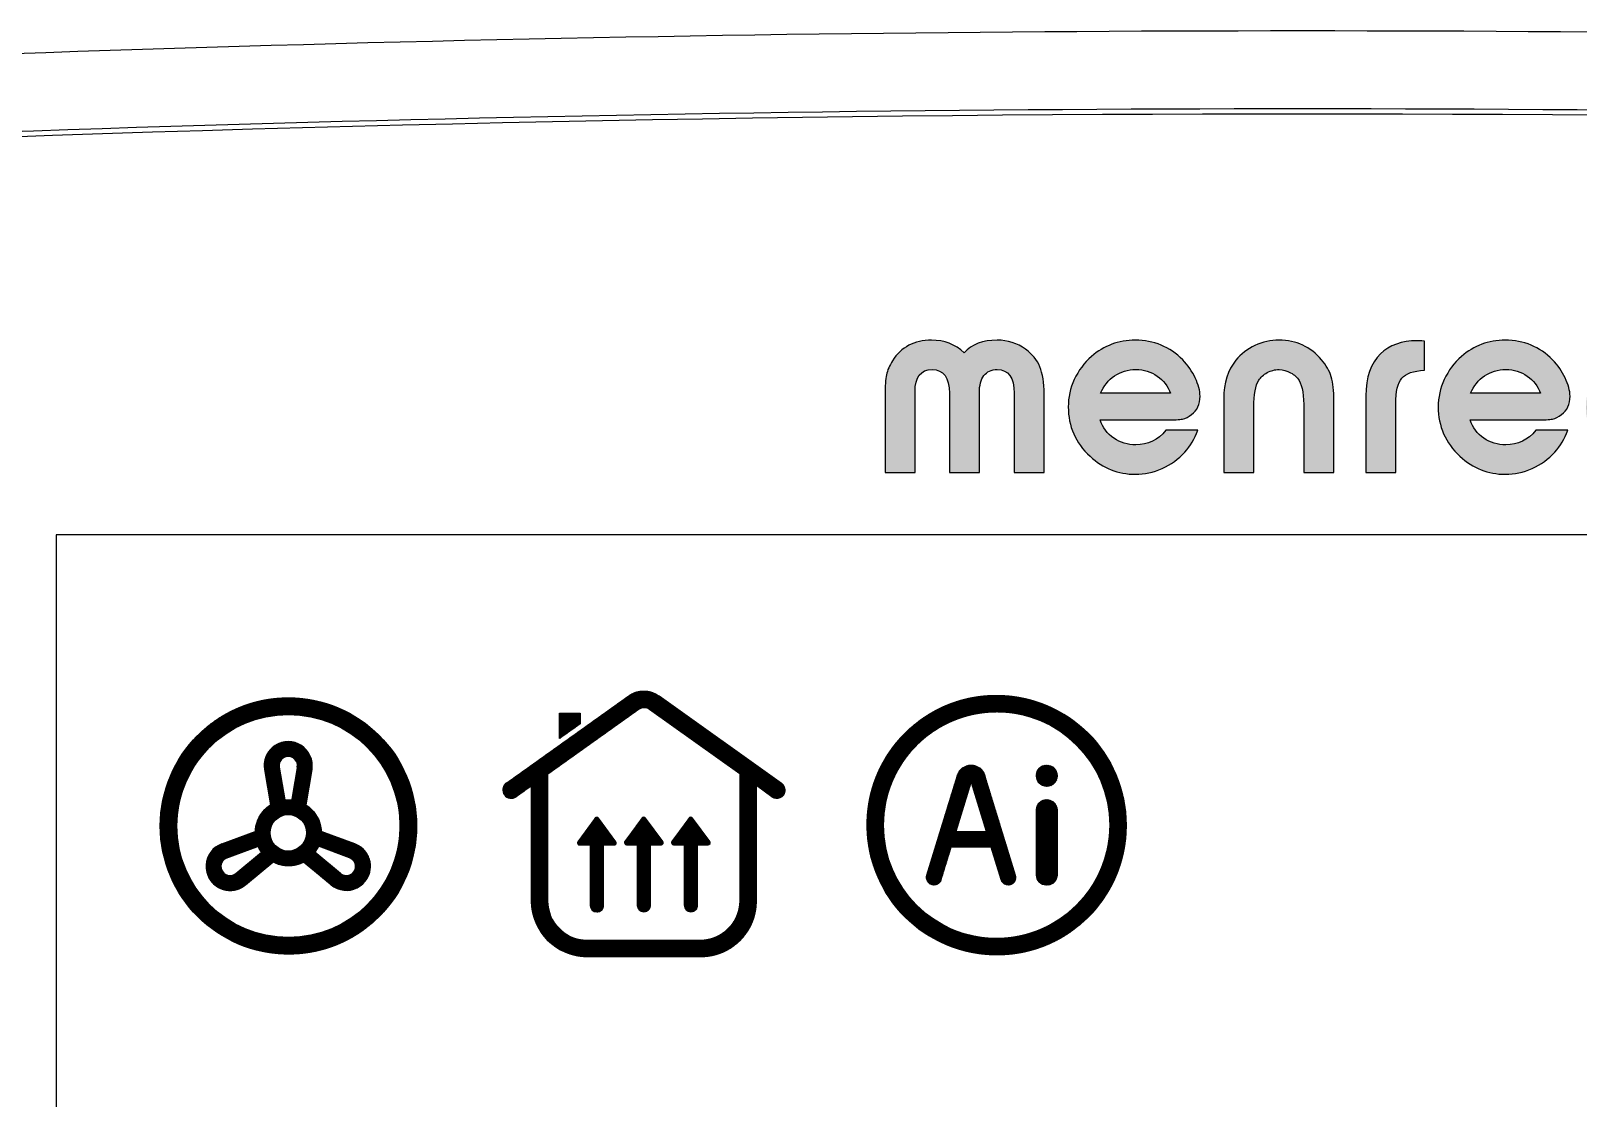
# Model space of a CAD drawing. Header units: millimetres. Extents: x 1826 to 2116, y 1670 to 1795.
# Drawn here: x 2048.24 to 2078.02, y 1768.03 to 1788.57 of the extents above; entities that cross this region are included whole.
import ezdxf

# ---------------------------------------------------------------- set-up
doc = ezdxf.new("R2010")
doc.units = ezdxf.units.MM
doc.layers.add('DWG', color=7, linetype='Continuous')
pattern_1 = [(45, (8510.7948757, 10170.9858381), (-0.00083968930266, 0.00083968930266), [])]

msp = doc.modelspace()

# ---------------------------------------------------------------- hatches: boundary and pattern name
h = msp.add_hatch(color=256)
edge = h.paths.add_edge_path()
edge.add_line((2065.258, 1780.069), (2065.258, 1781.622))
edge.add_spline(control_points=[(2065.258, 1781.622), (2065.258, 1781.907), (2065.367, 1782.051), (2065.586, 1782.051)], knot_values=[0, 0, 0, 0, 1, 1, 1, 1], degree=3, periodic=0)
edge.add_spline(control_points=[(2065.586, 1782.051), (2065.807, 1782.051), (2065.919, 1781.898), (2065.919, 1781.594)], knot_values=[0, 0, 0, 0, 1, 1, 1, 1], degree=3, periodic=0)
edge.add_line((2065.919, 1781.594), (2065.919, 1780.069))
edge.add_line((2065.919, 1780.069), (2066.497, 1780.069))
edge.add_line((2066.497, 1780.069), (2066.497, 1781.605))
edge.add_spline(control_points=[(2066.497, 1781.605), (2066.497, 1781.749), (2066.526, 1781.858), (2066.584, 1781.935)], knot_values=[0, 0, 0, 0, 1, 1, 1, 1], degree=3, periodic=0)
edge.add_spline(control_points=[(2066.584, 1781.935), (2066.641, 1782.01), (2066.728, 1782.051), (2066.84, 1782.051)], knot_values=[0, 0, 0, 0, 1, 1, 1, 1], degree=3, periodic=0)
edge.add_spline(control_points=[(2066.84, 1782.051), (2067.055, 1782.051), (2067.165, 1781.898), (2067.165, 1781.594)], knot_values=[0, 0, 0, 0, 1, 1, 1, 1], degree=3, periodic=0)
edge.add_line((2067.165, 1781.594), (2067.165, 1780.069))
edge.add_line((2067.165, 1780.069), (2067.743, 1780.069))
edge.add_line((2067.743, 1780.069), (2067.743, 1781.579))
edge.add_spline(control_points=[(2067.743, 1781.579), (2067.743, 1781.798), (2067.714, 1781.973), (2067.661, 1782.105)], knot_values=[0, 0, 0, 0, 1, 1, 1, 1], degree=3, periodic=0)
edge.add_spline(control_points=[(2067.661, 1782.105), (2067.607, 1782.238), (2067.515, 1782.35), (2067.388, 1782.441)], knot_values=[0, 0, 0, 0, 1, 1, 1, 1], degree=3, periodic=0)
edge.add_spline(control_points=[(2067.388, 1782.441), (2067.228, 1782.557), (2067.044, 1782.617), (2066.837, 1782.617)], knot_values=[0, 0, 0, 0, 1, 1, 1, 1], degree=3, periodic=0)
edge.add_spline(control_points=[(2066.837, 1782.617), (2066.564, 1782.617), (2066.354, 1782.537), (2066.204, 1782.376)], knot_values=[0, 0, 0, 0, 1, 1, 1, 1], degree=3, periodic=0)
edge.add_spline(control_points=[(2066.204, 1782.376), (2066.032, 1782.537), (2065.822, 1782.617), (2065.577, 1782.617)], knot_values=[0, 0, 0, 0, 1, 1, 1, 1], degree=3, periodic=0)
edge.add_spline(control_points=[(2065.577, 1782.617), (2065.241, 1782.617), (2064.991, 1782.485), (2064.824, 1782.22)], knot_values=[0, 0, 0, 0, 1, 1, 1, 1], degree=3, periodic=0)
edge.add_spline(control_points=[(2064.824, 1782.22), (2064.766, 1782.128), (2064.726, 1782.039), (2064.707, 1781.95)], knot_values=[0, 0, 0, 0, 1, 1, 1, 1], degree=3, periodic=0)
edge.add_spline(control_points=[(2064.707, 1781.95), (2064.689, 1781.861), (2064.68, 1781.732), (2064.68, 1781.562)], knot_values=[0, 0, 0, 0, 1, 1, 1, 1], degree=3, periodic=0)
edge.add_line((2064.68, 1781.562), (2064.68, 1780.069))
edge.add_line((2064.68, 1780.069), (2065.258, 1780.069))
edge = h.paths.add_edge_path()
edge.add_line((2071.78, 1780.069), (2071.78, 1781.326))
edge.add_spline(control_points=[(2071.78, 1781.326), (2071.78, 1781.571), (2071.812, 1781.743), (2071.875, 1781.844)], knot_values=[0, 0, 0, 0, 1, 1, 1, 1], degree=3, periodic=0)
edge.add_spline(control_points=[(2071.875, 1781.844), (2071.912, 1781.904), (2071.967, 1781.953), (2072.039, 1781.992)], knot_values=[0, 0, 0, 0, 1, 1, 1, 1], degree=3, periodic=0)
edge.add_spline(control_points=[(2072.039, 1781.992), (2072.111, 1782.031), (2072.185, 1782.051), (2072.266, 1782.051)], knot_values=[0, 0, 0, 0, 1, 1, 1, 1], degree=3, periodic=0)
edge.add_spline(control_points=[(2072.266, 1782.051), (2072.344, 1782.051), (2072.418, 1782.031), (2072.49, 1781.99)], knot_values=[0, 0, 0, 0, 1, 1, 1, 1], degree=3, periodic=0)
edge.add_spline(control_points=[(2072.49, 1781.99), (2072.562, 1781.95), (2072.617, 1781.901), (2072.652, 1781.84)], knot_values=[0, 0, 0, 0, 1, 1, 1, 1], degree=3, periodic=0)
edge.add_spline(control_points=[(2072.652, 1781.84), (2072.715, 1781.732), (2072.746, 1781.545), (2072.746, 1781.286)], knot_values=[0, 0, 0, 0, 1, 1, 1, 1], degree=3, periodic=0)
edge.add_line((2072.746, 1781.286), (2072.746, 1780.069))
edge.add_line((2072.746, 1780.069), (2073.324, 1780.069))
edge.add_line((2073.324, 1780.069), (2073.324, 1781.453))
edge.add_spline(control_points=[(2073.324, 1781.453), (2073.324, 1781.642), (2073.307, 1781.795), (2073.272, 1781.91)], knot_values=[0, 0, 0, 0, 1, 1, 1, 1], degree=3, periodic=0)
edge.add_spline(control_points=[(2073.272, 1781.91), (2073.238, 1782.025), (2073.175, 1782.134), (2073.085, 1782.24)], knot_values=[0, 0, 0, 0, 1, 1, 1, 1], degree=3, periodic=0)
edge.add_spline(control_points=[(2073.085, 1782.24), (2072.873, 1782.491), (2072.6, 1782.617), (2072.266, 1782.617)], knot_values=[0, 0, 0, 0, 1, 1, 1, 1], degree=3, periodic=0)
edge.add_spline(control_points=[(2072.266, 1782.617), (2072.105, 1782.617), (2071.95, 1782.583), (2071.803, 1782.514)], knot_values=[0, 0, 0, 0, 1, 1, 1, 1], degree=3, periodic=0)
edge.add_spline(control_points=[(2071.803, 1782.514), (2071.656, 1782.445), (2071.533, 1782.353), (2071.435, 1782.232)], knot_values=[0, 0, 0, 0, 1, 1, 1, 1], degree=3, periodic=0)
edge.add_spline(control_points=[(2071.435, 1782.232), (2071.28, 1782.039), (2071.202, 1781.792), (2071.202, 1781.49)], knot_values=[0, 0, 0, 0, 1, 1, 1, 1], degree=3, periodic=0)
edge.add_line((2071.202, 1781.49), (2071.202, 1780.069))
edge.add_line((2071.202, 1780.069), (2071.78, 1780.069))
edge = h.paths.add_edge_path()
edge.add_line((2074.515, 1780.069), (2074.515, 1781.392))
edge.add_spline(control_points=[(2074.515, 1781.392), (2074.515, 1781.628), (2074.552, 1781.792), (2074.629, 1781.885)], knot_values=[0, 0, 0, 0, 1, 1, 1, 1], degree=3, periodic=0)
edge.add_spline(control_points=[(2074.629, 1781.885), (2074.705, 1781.976), (2074.851, 1782.028), (2075.064, 1782.039)], knot_values=[0, 0, 0, 0, 1, 1, 1, 1], degree=3, periodic=0)
edge.add_line((2075.064, 1782.039), (2075.064, 1782.6))
edge.add_spline(control_points=[(2075.064, 1782.6), (2074.998, 1782.603), (2074.952, 1782.606), (2074.926, 1782.606)], knot_values=[0, 0, 0, 0, 1, 1, 1, 1], degree=3, periodic=0)
edge.add_spline(control_points=[(2074.926, 1782.606), (2074.627, 1782.606), (2074.391, 1782.519), (2074.219, 1782.353)], knot_values=[0, 0, 0, 0, 1, 1, 1, 1], degree=3, periodic=0)
edge.add_spline(control_points=[(2074.219, 1782.353), (2074.029, 1782.169), (2073.937, 1781.901), (2073.937, 1781.548)], knot_values=[0, 0, 0, 0, 1, 1, 1, 1], degree=3, periodic=0)
edge.add_line((2073.937, 1781.548), (2073.937, 1780.069))
edge.add_line((2073.937, 1780.069), (2074.515, 1780.069))
edge = h.paths.add_edge_path()
edge.add_spline(control_points=[(2079.449, 1782.617), (2079.308, 1782.617), (2079.165, 1782.588), (2079.018, 1782.534)], knot_values=[0, 0, 0, 0, 1, 1, 1, 1], degree=3, periodic=0)
edge.add_spline(control_points=[(2079.018, 1782.534), (2078.771, 1782.442), (2078.572, 1782.289), (2078.424, 1782.083)], knot_values=[0, 0, 0, 0, 1, 1, 1, 1], degree=3, periodic=0)
edge.add_spline(control_points=[(2078.424, 1782.083), (2078.259, 1781.852), (2078.178, 1781.599), (2078.178, 1781.329)], knot_values=[0, 0, 0, 0, 1, 1, 1, 1], degree=3, periodic=0)
edge.add_spline(control_points=[(2078.178, 1781.329), (2078.178, 1780.97), (2078.308, 1780.665), (2078.566, 1780.411)], knot_values=[0, 0, 0, 0, 1, 1, 1, 1], degree=3, periodic=0)
edge.add_spline(control_points=[(2078.566, 1780.411), (2078.822, 1780.159), (2079.127, 1780.035), (2079.481, 1780.035)], knot_values=[0, 0, 0, 0, 1, 1, 1, 1], degree=3, periodic=0)
edge.add_spline(control_points=[(2079.481, 1780.035), (2079.676, 1780.035), (2079.863, 1780.078), (2080.048, 1780.166)], knot_values=[0, 0, 0, 0, 1, 1, 1, 1], degree=3, periodic=0)
edge.add_spline(control_points=[(2080.048, 1780.166), (2080.266, 1780.271), (2080.436, 1780.42), (2080.557, 1780.611)], knot_values=[0, 0, 0, 0, 1, 1, 1, 1], degree=3, periodic=0)
edge.add_spline(control_points=[(2080.557, 1780.611), (2080.637, 1780.737), (2080.689, 1780.863), (2080.717, 1780.993)], knot_values=[0, 0, 0, 0, 1, 1, 1, 1], degree=3, periodic=0)
edge.add_spline(control_points=[(2080.717, 1780.993), (2080.746, 1781.122), (2080.761, 1781.312), (2080.761, 1781.565)], knot_values=[0, 0, 0, 0, 1, 1, 1, 1], degree=3, periodic=0)
edge.add_line((2080.761, 1781.565), (2080.761, 1783.995))
edge.add_line((2080.761, 1783.995), (2080.183, 1783.995))
edge.add_line((2080.183, 1783.995), (2080.183, 1782.353))
edge.add_spline(control_points=[(2080.183, 1782.353), (2079.953, 1782.528), (2079.708, 1782.617), (2079.449, 1782.617)], knot_values=[0, 0, 0, 0, 1, 1, 1, 1], degree=3, periodic=0)
edge = h.paths.add_edge_path(flags=16)
edge.add_spline(control_points=[(2080.203, 1781.323), (2080.203, 1781.128), (2080.137, 1780.961), (2080.007, 1780.823)], knot_values=[0, 0, 0, 0, 1, 1, 1, 1], degree=3, periodic=0)
edge.add_spline(control_points=[(2080.007, 1780.823), (2079.866, 1780.673), (2079.694, 1780.601), (2079.487, 1780.601)], knot_values=[0, 0, 0, 0, 1, 1, 1, 1], degree=3, periodic=0)
edge.add_spline(control_points=[(2079.487, 1780.601), (2079.306, 1780.601), (2079.144, 1780.659), (2079.005, 1780.778)], knot_values=[0, 0, 0, 0, 1, 1, 1, 1], degree=3, periodic=0)
edge.add_spline(control_points=[(2079.005, 1780.778), (2078.84, 1780.918), (2078.756, 1781.102), (2078.756, 1781.329)], knot_values=[0, 0, 0, 0, 1, 1, 1, 1], degree=3, periodic=0)
edge.add_spline(control_points=[(2078.756, 1781.329), (2078.756, 1781.513), (2078.817, 1781.674), (2078.937, 1781.81)], knot_values=[0, 0, 0, 0, 1, 1, 1, 1], degree=3, periodic=0)
edge.add_spline(control_points=[(2078.937, 1781.81), (2079.078, 1781.97), (2079.262, 1782.051), (2079.49, 1782.051)], knot_values=[0, 0, 0, 0, 1, 1, 1, 1], degree=3, periodic=0)
edge.add_spline(control_points=[(2079.49, 1782.051), (2079.679, 1782.045), (2079.84, 1781.985), (2079.97, 1781.87)], knot_values=[0, 0, 0, 0, 1, 1, 1, 1], degree=3, periodic=0)
edge.add_spline(control_points=[(2079.97, 1781.87), (2080.125, 1781.732), (2080.203, 1781.55), (2080.203, 1781.323)], knot_values=[0, 0, 0, 0, 1, 1, 1, 1], degree=3, periodic=0)
edge = h.paths.add_edge_path()
edge.add_spline(control_points=[(2076.631, 1780.601), (2076.476, 1780.601), (2076.335, 1780.645), (2076.208, 1780.731)], knot_values=[0, 0, 0, 0, 1, 1, 1, 1], degree=3, periodic=0)
edge.add_spline(control_points=[(2076.208, 1780.731), (2076.082, 1780.817), (2075.996, 1780.935), (2075.947, 1781.082)], knot_values=[0, 0, 0, 0, 1, 1, 1, 1], degree=3, periodic=0)
edge.add_line((2075.947, 1781.082), (2077.229, 1781.082))
edge.add_spline(control_points=[(2077.229, 1781.082), (2077.37, 1781.082), (2077.471, 1781.087), (2077.531, 1781.099)], knot_values=[0, 0, 0, 0, 1, 1, 1, 1], degree=3, periodic=0)
edge.add_spline(control_points=[(2077.531, 1781.099), (2077.589, 1781.11), (2077.646, 1781.139), (2077.704, 1781.183)], knot_values=[0, 0, 0, 0, 1, 1, 1, 1], degree=3, periodic=0)
edge.add_spline(control_points=[(2077.704, 1781.183), (2077.813, 1781.266), (2077.868, 1781.384), (2077.868, 1781.536)], knot_values=[0, 0, 0, 0, 1, 1, 1, 1], degree=3, periodic=0)
edge.add_spline(control_points=[(2077.868, 1781.536), (2077.868, 1781.645), (2077.836, 1781.763), (2077.776, 1781.89)], knot_values=[0, 0, 0, 0, 1, 1, 1, 1], degree=3, periodic=0)
edge.add_spline(control_points=[(2077.776, 1781.89), (2077.715, 1782.016), (2077.635, 1782.134), (2077.534, 1782.237)], knot_values=[0, 0, 0, 0, 1, 1, 1, 1], degree=3, periodic=0)
edge.add_spline(control_points=[(2077.534, 1782.237), (2077.284, 1782.491), (2076.979, 1782.617), (2076.62, 1782.617)], knot_values=[0, 0, 0, 0, 1, 1, 1, 1], degree=3, periodic=0)
edge.add_spline(control_points=[(2076.62, 1782.617), (2076.298, 1782.617), (2076.016, 1782.511), (2075.78, 1782.304)], knot_values=[0, 0, 0, 0, 1, 1, 1, 1], degree=3, periodic=0)
edge.add_spline(control_points=[(2075.78, 1782.304), (2075.636, 1782.177), (2075.527, 1782.031), (2075.448, 1781.862)], knot_values=[0, 0, 0, 0, 1, 1, 1, 1], degree=3, periodic=0)
edge.add_spline(control_points=[(2075.448, 1781.862), (2075.369, 1781.691), (2075.331, 1781.516), (2075.331, 1781.332)], knot_values=[0, 0, 0, 0, 1, 1, 1, 1], degree=3, periodic=0)
edge.add_spline(control_points=[(2075.331, 1781.332), (2075.331, 1780.958), (2075.469, 1780.642), (2075.75, 1780.382)], knot_values=[0, 0, 0, 0, 1, 1, 1, 1], degree=3, periodic=0)
edge.add_spline(control_points=[(2075.75, 1780.382), (2076.001, 1780.15), (2076.292, 1780.035), (2076.623, 1780.035)], knot_values=[0, 0, 0, 0, 1, 1, 1, 1], degree=3, periodic=0)
edge.add_spline(control_points=[(2076.623, 1780.035), (2076.795, 1780.035), (2076.968, 1780.072), (2077.138, 1780.147)], knot_values=[0, 0, 0, 0, 1, 1, 1, 1], degree=3, periodic=0)
edge.add_spline(control_points=[(2077.138, 1780.147), (2077.31, 1780.222), (2077.457, 1780.328), (2077.577, 1780.463)], knot_values=[0, 0, 0, 0, 1, 1, 1, 1], degree=3, periodic=0)
edge.add_spline(control_points=[(2077.577, 1780.463), (2077.681, 1780.578), (2077.764, 1780.719), (2077.825, 1780.883)], knot_values=[0, 0, 0, 0, 1, 1, 1, 1], degree=3, periodic=0)
edge.add_line((2077.825, 1780.883), (2077.209, 1780.883))
edge.add_spline(control_points=[(2077.209, 1780.883), (2077.057, 1780.693), (2076.864, 1780.601), (2076.631, 1780.601)], knot_values=[0, 0, 0, 0, 1, 1, 1, 1], degree=3, periodic=0)
edge = h.paths.add_edge_path(flags=16)
edge.add_spline(control_points=[(2076.223, 1781.93), (2076.344, 1782.01), (2076.479, 1782.051), (2076.634, 1782.051)], knot_values=[0, 0, 0, 0, 1, 1, 1, 1], degree=3, periodic=0)
edge.add_spline(control_points=[(2076.634, 1782.051), (2076.786, 1782.051), (2076.925, 1782.008), (2077.045, 1781.924)], knot_values=[0, 0, 0, 0, 1, 1, 1, 1], degree=3, periodic=0)
edge.add_spline(control_points=[(2077.045, 1781.924), (2077.166, 1781.841), (2077.249, 1781.732), (2077.298, 1781.594)], knot_values=[0, 0, 0, 0, 1, 1, 1, 1], degree=3, periodic=0)
edge.add_line((2077.298, 1781.594), (2075.955, 1781.594))
edge.add_spline(control_points=[(2075.955, 1781.594), (2076.013, 1781.737), (2076.102, 1781.849), (2076.223, 1781.93)], knot_values=[0, 0, 0, 0, 1, 1, 1, 1], degree=3, periodic=0)
edge = h.paths.add_edge_path()
edge.add_spline(control_points=[(2069.508, 1780.601), (2069.353, 1780.601), (2069.212, 1780.645), (2069.086, 1780.731)], knot_values=[0, 0, 0, 0, 1, 1, 1, 1], degree=3, periodic=0)
edge.add_spline(control_points=[(2069.086, 1780.731), (2068.959, 1780.817), (2068.873, 1780.935), (2068.824, 1781.082)], knot_values=[0, 0, 0, 0, 1, 1, 1, 1], degree=3, periodic=0)
edge.add_line((2068.824, 1781.082), (2070.106, 1781.082))
edge.add_spline(control_points=[(2070.106, 1781.082), (2070.247, 1781.082), (2070.348, 1781.087), (2070.408, 1781.099)], knot_values=[0, 0, 0, 0, 1, 1, 1, 1], degree=3, periodic=0)
edge.add_spline(control_points=[(2070.408, 1781.099), (2070.466, 1781.11), (2070.523, 1781.139), (2070.581, 1781.183)], knot_values=[0, 0, 0, 0, 1, 1, 1, 1], degree=3, periodic=0)
edge.add_spline(control_points=[(2070.581, 1781.183), (2070.69, 1781.266), (2070.745, 1781.384), (2070.745, 1781.536)], knot_values=[0, 0, 0, 0, 1, 1, 1, 1], degree=3, periodic=0)
edge.add_spline(control_points=[(2070.745, 1781.536), (2070.745, 1781.645), (2070.713, 1781.763), (2070.653, 1781.89)], knot_values=[0, 0, 0, 0, 1, 1, 1, 1], degree=3, periodic=0)
edge.add_spline(control_points=[(2070.653, 1781.89), (2070.592, 1782.016), (2070.512, 1782.134), (2070.411, 1782.237)], knot_values=[0, 0, 0, 0, 1, 1, 1, 1], degree=3, periodic=0)
edge.add_spline(control_points=[(2070.411, 1782.237), (2070.161, 1782.491), (2069.856, 1782.617), (2069.497, 1782.617)], knot_values=[0, 0, 0, 0, 1, 1, 1, 1], degree=3, periodic=0)
edge.add_spline(control_points=[(2069.497, 1782.617), (2069.175, 1782.617), (2068.893, 1782.511), (2068.657, 1782.304)], knot_values=[0, 0, 0, 0, 1, 1, 1, 1], degree=3, periodic=0)
edge.add_spline(control_points=[(2068.657, 1782.304), (2068.513, 1782.177), (2068.404, 1782.031), (2068.325, 1781.862)], knot_values=[0, 0, 0, 0, 1, 1, 1, 1], degree=3, periodic=0)
edge.add_spline(control_points=[(2068.325, 1781.862), (2068.246, 1781.691), (2068.208, 1781.516), (2068.208, 1781.332)], knot_values=[0, 0, 0, 0, 1, 1, 1, 1], degree=3, periodic=0)
edge.add_spline(control_points=[(2068.208, 1781.332), (2068.208, 1780.958), (2068.347, 1780.642), (2068.627, 1780.382)], knot_values=[0, 0, 0, 0, 1, 1, 1, 1], degree=3, periodic=0)
edge.add_spline(control_points=[(2068.627, 1780.382), (2068.878, 1780.15), (2069.169, 1780.035), (2069.5, 1780.035)], knot_values=[0, 0, 0, 0, 1, 1, 1, 1], degree=3, periodic=0)
edge.add_spline(control_points=[(2069.5, 1780.035), (2069.672, 1780.035), (2069.845, 1780.072), (2070.015, 1780.147)], knot_values=[0, 0, 0, 0, 1, 1, 1, 1], degree=3, periodic=0)
edge.add_spline(control_points=[(2070.015, 1780.147), (2070.187, 1780.222), (2070.334, 1780.328), (2070.455, 1780.463)], knot_values=[0, 0, 0, 0, 1, 1, 1, 1], degree=3, periodic=0)
edge.add_spline(control_points=[(2070.455, 1780.463), (2070.558, 1780.578), (2070.641, 1780.719), (2070.702, 1780.883)], knot_values=[0, 0, 0, 0, 1, 1, 1, 1], degree=3, periodic=0)
edge.add_line((2070.702, 1780.883), (2070.086, 1780.883))
edge.add_spline(control_points=[(2070.086, 1780.883), (2069.934, 1780.693), (2069.741, 1780.601), (2069.508, 1780.601)], knot_values=[0, 0, 0, 0, 1, 1, 1, 1], degree=3, periodic=0)
edge = h.paths.add_edge_path(flags=16)
edge.add_spline(control_points=[(2069.1, 1781.93), (2069.221, 1782.01), (2069.356, 1782.051), (2069.511, 1782.051)], knot_values=[0, 0, 0, 0, 1, 1, 1, 1], degree=3, periodic=0)
edge.add_spline(control_points=[(2069.511, 1782.051), (2069.664, 1782.051), (2069.802, 1782.008), (2069.922, 1781.924)], knot_values=[0, 0, 0, 0, 1, 1, 1, 1], degree=3, periodic=0)
edge.add_spline(control_points=[(2069.922, 1781.924), (2070.043, 1781.841), (2070.127, 1781.732), (2070.175, 1781.594)], knot_values=[0, 0, 0, 0, 1, 1, 1, 1], degree=3, periodic=0)
edge.add_line((2070.175, 1781.594), (2068.832, 1781.594))
edge.add_spline(control_points=[(2068.832, 1781.594), (2068.89, 1781.737), (2068.979, 1781.849), (2069.1, 1781.93)], knot_values=[0, 0, 0, 0, 1, 1, 1, 1], degree=3, periodic=0)
h = msp.add_hatch()
h.set_pattern_fill('ANSI31', color=256, scale=0.01)
h.set_pattern_definition([(45, (3864.9665901, 5145.1248764), (-0.0008838834765, 0.0008838834765), [])])
h.paths.add_polyline_path([(2058.413, 1774.949), (2058.812, 1775.233), (2058.812, 1775.434), (2058.413, 1775.434)], flags=16)
h.paths.add_polyline_path([(2057.391, 1774.088, 1), (2057.577, 1773.827), (2057.869, 1774.035), (2057.869, 1771.824, 0.414214), (2058.947, 1770.746), (2061.127, 1770.746, 0.414214), (2062.204, 1771.824), (2062.204, 1774.041), (2062.503, 1773.827, 1), (2062.689, 1774.088), (2060.33, 1775.77, 0.320007), (2059.75, 1775.77)])
h.paths.add_polyline_path([(2059.936, 1775.509, -0.320007), (2060.144, 1775.509), (2061.884, 1774.269), (2061.884, 1771.824, -0.414214), (2061.127, 1771.066), (2058.947, 1771.066, -0.414214), (2058.189, 1771.824), (2058.189, 1774.264)], flags=16)
h.paths.add_polyline_path([(2059.26, 1771.736), (2059.26, 1772.899), (2059.464, 1772.899, 0.614437), (2059.496, 1772.962), (2059.165, 1773.413, 0.506535), (2059.101, 1773.413), (2058.769, 1772.962, 0.614437), (2058.801, 1772.899), (2059.005, 1772.899), (2059.005, 1771.736, 1.000004)], flags=0)
h.paths.add_polyline_path([(2060.164, 1771.74), (2060.164, 1772.903), (2060.367, 1772.903, 0.614437), (2060.4, 1772.966), (2060.068, 1773.418, 0.506535), (2060.004, 1773.418), (2059.673, 1772.966, 0.614437), (2059.705, 1772.903), (2059.909, 1772.903), (2059.909, 1771.74, 1.000004)], flags=0)
h.paths.add_polyline_path([(2061.07, 1771.74), (2061.07, 1772.903), (2061.274, 1772.903, 0.614437), (2061.306, 1772.966), (2060.975, 1773.418, 0.506535), (2060.911, 1773.418), (2060.579, 1772.966, 0.614437), (2060.611, 1772.903), (2060.816, 1772.903), (2060.816, 1771.74, 1.000004)], flags=0)
h = msp.add_hatch()
h.set_pattern_fill('ANSI31', color=256, scale=0.01)
h.set_pattern_definition([(45, (3865.0611422, 5145.202239), (-0.0008838834765, 0.0008838834765), [])])
h.paths.add_polyline_path([(2050.728, 1773.265, 1), (2055.661, 1773.265, 1)])
h.paths.add_polyline_path([(2055.341, 1773.265, -1), (2051.048, 1773.265, -1)], flags=16)
h.paths.add_polyline_path([(2053.827, 1773.133, -1), (2052.555, 1773.133, -1)], flags=0)
h = msp.add_hatch()
h.set_pattern_fill('ANSI31', color=256, scale=0.01)
h.set_pattern_definition([(45, (6786.7654256, 9480.4257421), (-0.00088388347648, 0.00088388347648), [])])
h.paths.add_polyline_path([(2064.331, 1773.281, 1), (2069.327, 1773.281, 1)])
h.paths.add_polyline_path([(2069.007, 1773.281, -1), (2064.651, 1773.281, -1)], flags=16)
h.paths.add_polyline_path([(2066.605, 1774.239), (2067.194, 1772.319, -1), (2066.912, 1772.232), (2066.72, 1772.857), (2065.955, 1772.857), (2065.764, 1772.232, -1), (2065.482, 1772.319), (2066.07, 1774.239, -0.739234)], flags=0)
h.paths.add_polyline_path([(2066.338, 1774.103), (2066.628, 1773.157), (2066.047, 1773.157)], flags=0)
h.paths.add_polyline_path([(2068, 1773.568), (2068, 1772.33, -1), (2067.59, 1772.33), (2067.59, 1773.568, -1)], flags=0)
h = msp.add_hatch()
h.set_pattern_fill('ANSI31', color=256, scale=0.0095)
h.set_pattern_definition(pattern_1)
h.paths.add_polyline_path([(2052.735, 1774.349), (2052.851, 1773.671, -0.115075), (2053.124, 1773.766), (2053.016, 1774.397, -1.184739), (2053.366, 1774.397), (2053.259, 1773.766, -0.115075), (2053.532, 1773.671), (2053.647, 1774.349, 1.184739)])
at = {"lineweight": 5}
h = msp.add_hatch(dxfattribs=at)
h.set_pattern_fill('ANSI31', color=256, scale=0.003628)
h.set_pattern_definition([(45, (-10586.33607, 8591.903691), (-0.008145319496, 0.008145319496), [])])
edge = h.paths.add_edge_path()
edge.add_arc((2067.795, 1774.231), 0.205, 0, 360)
edge = h.paths.add_edge_path()
edge.add_arc((2065.623, 1772.276), 0.148, 162.9461, 342.9461)
edge.add_line((2065.764, 1772.232), (2065.955, 1772.857))
edge.add_line((2065.955, 1772.857), (2066.72, 1772.857))
edge.add_line((2066.72, 1772.857), (2066.912, 1772.232))
edge.add_arc((2067.053, 1772.276), 0.148, 197.0539, 377.0539)
edge.add_line((2067.194, 1772.319), (2066.605, 1774.239))
edge.add_arc((2066.338, 1774.157), 0.28, 17.0539, 162.9461)
edge.add_line((2066.07, 1774.239), (2065.482, 1772.319))
h.paths.add_polyline_path([(2066.338, 1774.103), (2066.047, 1773.157), (2066.628, 1773.157)], flags=16)
edge = h.paths.add_edge_path()
edge.add_arc((2067.795, 1773.568), 0.205, 0, 180)
edge.add_line((2067.59, 1773.568), (2067.59, 1772.33))
edge.add_arc((2067.795, 1772.33), 0.205, 180, 360)
edge.add_line((2068, 1772.33), (2068, 1773.568))
h = msp.add_hatch()
h.set_pattern_fill('ANSI31', color=256, scale=0.0095)
h.set_pattern_definition(pattern_1)
h.paths.add_polyline_path([(2053.191, 1773.77, 0.414214), (2052.555, 1773.133, 1), (2053.827, 1773.133, 0.414214), (2053.191, 1773.77), (2053.191, 1773.485, -0.414214), (2053.542, 1773.133, -1), (2052.84, 1773.133, -0.414214), (2053.191, 1773.485)])
h = msp.add_hatch()
h.set_pattern_fill('ANSI31', color=256, scale=0.0095, angle=120)
h.set_pattern_definition([(165, (-8448.3641751, 3166.6560052), (-0.00030734761606, -0.00114703691872), [])])
h.paths.add_polyline_path([(2052.366, 1772.131), (2052.896, 1772.57, -0.115075), (2052.677, 1772.759), (2052.184, 1772.35, -1.184739), (2052.009, 1772.653), (2052.61, 1772.875, -0.115075), (2052.556, 1773.159), (2051.91, 1772.92, 1.184739)])
h = msp.add_hatch()
h.set_pattern_fill('ANSI31', color=256, scale=0.0095, angle=240)
h.set_pattern_definition([(285, (6097.142922, -8018.2416431), (0.00114703691872, 0.00030734761606), [])])
h.paths.add_polyline_path([(2054.472, 1772.92), (2053.827, 1773.159, -0.115075), (2053.773, 1772.875), (2054.373, 1772.653, -1.184739), (2054.198, 1772.35), (2053.705, 1772.759, -0.115075), (2053.487, 1772.57), (2054.016, 1772.131, 1.184739)])
h = msp.add_hatch()
h.set_pattern_fill('ANSI31', color=256, scale=0.00796)
h.set_pattern_definition([(45, (3496.6114506, 4457.1860193), (-0.0007035756667, 0.0007035756667), [])])
h.paths.add_polyline_path([(2059.005, 1772.899), (2059.005, 1771.736, 1.000004), (2059.26, 1771.736), (2059.26, 1772.899), (2059.464, 1772.899, 0.614437), (2059.496, 1772.962), (2059.165, 1773.413, 0.506535), (2059.101, 1773.413), (2058.769, 1772.962, 0.614437), (2058.801, 1772.899)])
h = msp.add_hatch()
h.set_pattern_fill('ANSI31', color=256, scale=0.00796)
h.set_pattern_definition([(45, (3497.5149464, 4457.1906482), (-0.0007035756667, 0.0007035756667), [])])
h.paths.add_polyline_path([(2059.909, 1772.903), (2059.909, 1771.74, 1.000004), (2060.164, 1771.74), (2060.164, 1772.903), (2060.367, 1772.903, 0.614437), (2060.4, 1772.966), (2060.068, 1773.418, 0.506535), (2060.004, 1773.418), (2059.673, 1772.966, 0.614437), (2059.705, 1772.903)])
h = msp.add_hatch()
h.set_pattern_fill('ANSI31', color=256, scale=0.00796)
h.set_pattern_definition([(45, (3498.4216081, 4457.1906482), (-0.0007035756667, 0.0007035756667), [])])
h.paths.add_polyline_path([(2060.816, 1772.903), (2060.816, 1771.74, 1.000004), (2061.07, 1771.74), (2061.07, 1772.903), (2061.274, 1772.903, 0.614437), (2061.306, 1772.966), (2060.975, 1773.418, 0.506535), (2060.911, 1773.418), (2060.579, 1772.966, 0.614437), (2060.611, 1772.903)])

# ---------------------------------------------------------------- linework, layer by layer
at = {"linetype": 'Continuous'}
for p, q in [((2075.064, 1782.039), (2075.064, 1782.6)), ((2064.68, 1781.562), (2064.68, 1780.069)), ((2065.258, 1780.069), (2065.258, 1781.622)), ((2065.919, 1781.594), (2065.919, 1780.069)), ((2066.497, 1780.069), (2066.497, 1781.605)), ((2067.165, 1781.594), (2067.165, 1780.069)), ((2067.743, 1780.069), (2067.743, 1781.579)), ((2070.175, 1781.594), (2068.832, 1781.594)), ((2071.202, 1781.49), (2071.202, 1780.069)), ((2073.937, 1781.548), (2073.937, 1780.069)), ((2077.298, 1781.594), (2075.955, 1781.594)), ((2071.78, 1780.069), (2071.78, 1781.326)), ((2072.746, 1781.286), (2072.746, 1780.069)), ((2073.324, 1780.069), (2073.324, 1781.453)), ((2074.515, 1780.069), (2074.515, 1781.392)), ((2068.824, 1781.082), (2070.106, 1781.082)), ((2075.947, 1781.082), (2077.229, 1781.082)), ((2070.702, 1780.883), (2070.086, 1780.883)), ((2077.825, 1780.883), (2077.209, 1780.883)), ((2064.68, 1780.069), (2065.258, 1780.069)), ((2065.919, 1780.069), (2066.497, 1780.069)), ((2067.165, 1780.069), (2067.743, 1780.069)), ((2071.202, 1780.069), (2071.78, 1780.069)), ((2072.746, 1780.069), (2073.324, 1780.069)), ((2073.937, 1780.069), (2074.515, 1780.069))]:
    msp.add_line(p, q, dxfattribs=at)
for p, q in [((2053.25, 1775.697), (2053.258, 1775.697)), ((2058.413, 1774.949), (2058.413, 1775.434)), ((2058.413, 1775.434), (2058.812, 1775.434)), ((2058.812, 1775.434), (2058.812, 1775.233)), ((2052.735, 1774.349), (2052.851, 1773.671)), ((2053.016, 1774.397), (2053.124, 1773.766)), ((2053.366, 1774.397), (2053.259, 1773.766)), ((2053.647, 1774.349), (2053.532, 1773.671)), ((2051.91, 1772.92), (2052.556, 1773.159)), ((2054.472, 1772.92), (2053.827, 1773.159)), ((2052.009, 1772.653), (2052.61, 1772.875)), ((2054.373, 1772.653), (2053.773, 1772.875)), ((2059.005, 1772.899), (2059.005, 1771.736)), ((2059.909, 1772.903), (2059.909, 1771.74)), ((2060.816, 1772.903), (2060.816, 1771.74)), ((2052.184, 1772.35), (2052.677, 1772.759)), ((2052.366, 1772.131), (2052.896, 1772.57)), ((2054.016, 1772.131), (2053.487, 1772.57)), ((2054.198, 1772.35), (2053.705, 1772.759))]:
    msp.add_line(p, q)
at = {"lineweight": 5}
for p, q in [((2066.829, 1775.779), (2066.838, 1775.779)), ((2066.07, 1774.239), (2065.482, 1772.319)), ((2066.338, 1774.103), (2066.047, 1773.157)), ((2066.628, 1773.157), (2066.338, 1774.103)), ((2067.194, 1772.319), (2066.605, 1774.239)), ((2067.59, 1773.568), (2067.59, 1772.33)), ((2068, 1772.33), (2068, 1773.568)), ((2066.047, 1773.157), (2066.628, 1773.157)), ((2065.955, 1772.857), (2065.764, 1772.232)), ((2065.955, 1772.857), (2066.72, 1772.857)), ((2066.72, 1772.857), (2066.912, 1772.232))]:
    msp.add_line(p, q, dxfattribs=at)
at = {"lineweight": 0}
for p, q in [((2061.884, 1774.269), (2061.884, 1771.824)), ((2062.204, 1774.041), (2062.204, 1771.824)), ((2061.127, 1771.066), (2058.947, 1771.066)), ((2061.127, 1770.746), (2058.947, 1770.746))]:
    msp.add_line(p, q, dxfattribs=at)
at = {"ltscale": 15}
msp.add_lwpolyline([(2048.72, 1722.869), (2096.72, 1722.869), (2096.72, 1778.869), (2048.72, 1778.869)], close=True, dxfattribs=at)
msp.add_lwpolyline([(2048.72, 1722.869), (2096.72, 1722.869), (2096.72, 1778.869), (2048.72, 1778.869)], close=True, dxfattribs=at)
msp.add_lwpolyline([(2048.72, 1722.869), (2096.72, 1722.869), (2096.72, 1778.869), (2048.72, 1778.869)], close=True, dxfattribs=at)
at = {"linetype": 'ByBlock', "ltscale": 15}
msp.add_lwpolyline([(2048.72, 1722.869), (2096.72, 1722.869), (2096.72, 1778.869), (2048.72, 1778.869)], close=True, dxfattribs=at)
msp.add_lwpolyline([(2048.72, 1722.869), (2096.72, 1722.869), (2096.72, 1778.869), (2048.72, 1778.869)], close=True, dxfattribs=at)
for points in [[(2059.26, 1771.736), (2059.26, 1772.899), (2059.464, 1772.899, 0.614437), (2059.496, 1772.962), (2059.165, 1773.413, 0.506535), (2059.101, 1773.413), (2058.769, 1772.962, 0.614437), (2058.801, 1772.899), (2059.005, 1772.899)], [(2060.164, 1771.74), (2060.164, 1772.903), (2060.367, 1772.903, 0.614437), (2060.4, 1772.966), (2060.068, 1773.418, 0.506535), (2060.004, 1773.418), (2059.673, 1772.966, 0.614437), (2059.705, 1772.903), (2059.909, 1772.903)], [(2061.07, 1771.74), (2061.07, 1772.903), (2061.274, 1772.903, 0.614437), (2061.306, 1772.966), (2060.975, 1773.418, 0.506535), (2060.911, 1773.418), (2060.579, 1772.966, 0.614437), (2060.611, 1772.903), (2060.816, 1772.903)]]:
    msp.add_lwpolyline(points, format="xyb")
for centre, radius in [((2053.195, 1773.265), 2.467), ((2053.195, 1773.265), 2.147), ((2053.191, 1773.133), 0.636), ((2053.191, 1773.133), 0.351)]:
    msp.add_circle(centre, radius)
at = {"lineweight": 5}
for centre, radius in [((2066.829, 1773.281), 2.498), ((2066.829, 1773.281), 2.178), ((2067.795, 1774.231), 0.205)]:
    msp.add_circle(centre, radius, dxfattribs=at)
at = {"linetype": 'Continuous'}
for radius, start, end in [(700, 86.74889, 93.25111), (698.5, 86.532236, 93.467764), (698.4, 87.47239, 92.52761)]:
    msp.add_arc((2072.72, 1088.569), radius, start, end, dxfattribs=at)
for centre, radius, start, end in [((2053.191, 1774.427), 0.462, 350.3333, 189.6667), ((2053.191, 1774.427), 0.177, 350.3333, 189.6667), ((2057.484, 1773.958), 0.16, 125.4901, 305.4901), ((2062.596, 1773.958), 0.16, 234.5099, 54.5099), ((2052.071, 1772.487), 0.462, 110.3333, 309.6667), ((2054.311, 1772.487), 0.462, 230.3333, 69.6667), ((2052.071, 1772.487), 0.177, 110.3333, 309.6667), ((2054.311, 1772.487), 0.177, 230.3333, 69.6667), ((2059.133, 1771.736), 0.127, 180, 0), ((2060.036, 1771.74), 0.127, 180, 0), ((2060.943, 1771.74), 0.127, 180, 0)]:
    msp.add_arc(centre, radius, start, end)
at = {"lineweight": 5}
for centre, radius, start, end in [((2066.338, 1774.157), 0.28, 17.0539, 162.9461), ((2067.795, 1773.568), 0.205, 0, 180), ((2065.623, 1772.276), 0.148, 162.9461, 342.9461), ((2067.053, 1772.276), 0.148, 197.0539, 17.0539), ((2067.795, 1772.33), 0.205, 180, 0)]:
    msp.add_arc(centre, radius, start, end, dxfattribs=at)
at = {"lineweight": 0}
for centre, radius, start, end in [((2058.947, 1771.824), 1.077, 180, 270), ((2058.947, 1771.824), 0.757, 180, 270), ((2061.127, 1771.824), 1.077, 270, 0), ((2061.127, 1771.824), 0.757, 270, 0)]:
    msp.add_arc(centre, radius, start, end, dxfattribs=at)
at = {"linetype": 'Continuous'}
for points in [[(2065.577, 1782.617), (2065.241, 1782.617), (2064.991, 1782.485), (2064.824, 1782.22)], [(2066.204, 1782.376), (2066.032, 1782.537), (2065.822, 1782.617), (2065.577, 1782.617)], [(2066.837, 1782.617), (2066.564, 1782.617), (2066.354, 1782.537), (2066.204, 1782.376)], [(2067.388, 1782.441), (2067.228, 1782.557), (2067.044, 1782.617), (2066.837, 1782.617)], [(2067.661, 1782.105), (2067.607, 1782.238), (2067.515, 1782.35), (2067.388, 1782.441)], [(2069.497, 1782.617), (2069.175, 1782.617), (2068.893, 1782.511), (2068.657, 1782.304)], [(2070.411, 1782.237), (2070.161, 1782.491), (2069.856, 1782.617), (2069.497, 1782.617)], [(2071.803, 1782.514), (2071.656, 1782.445), (2071.533, 1782.353), (2071.435, 1782.232)], [(2072.266, 1782.617), (2072.105, 1782.617), (2071.95, 1782.583), (2071.803, 1782.514)], [(2073.085, 1782.24), (2072.873, 1782.491), (2072.6, 1782.617), (2072.266, 1782.617)], [(2074.926, 1782.606), (2074.627, 1782.606), (2074.391, 1782.519), (2074.219, 1782.353)], [(2075.064, 1782.6), (2074.998, 1782.603), (2074.952, 1782.606), (2074.926, 1782.606)], [(2076.62, 1782.617), (2076.298, 1782.617), (2076.016, 1782.511), (2075.78, 1782.304)], [(2077.534, 1782.237), (2077.284, 1782.491), (2076.979, 1782.617), (2076.62, 1782.617)], [(2064.824, 1782.22), (2064.766, 1782.128), (2064.726, 1782.039), (2064.707, 1781.95)], [(2067.743, 1781.579), (2067.743, 1781.798), (2067.714, 1781.973), (2067.661, 1782.105)], [(2068.657, 1782.304), (2068.513, 1782.177), (2068.404, 1782.031), (2068.325, 1781.862)], [(2070.653, 1781.89), (2070.592, 1782.016), (2070.512, 1782.134), (2070.411, 1782.237)], [(2071.435, 1782.232), (2071.28, 1782.039), (2071.202, 1781.792), (2071.202, 1781.49)], [(2073.272, 1781.91), (2073.238, 1782.025), (2073.175, 1782.134), (2073.085, 1782.24)], [(2074.219, 1782.353), (2074.029, 1782.169), (2073.937, 1781.901), (2073.937, 1781.548)], [(2075.78, 1782.304), (2075.636, 1782.177), (2075.527, 1782.031), (2075.448, 1781.862)], [(2077.776, 1781.89), (2077.715, 1782.016), (2077.635, 1782.134), (2077.534, 1782.237)], [(2064.707, 1781.95), (2064.689, 1781.861), (2064.68, 1781.732), (2064.68, 1781.562)], [(2065.258, 1781.622), (2065.258, 1781.907), (2065.367, 1782.051), (2065.586, 1782.051)], [(2065.586, 1782.051), (2065.807, 1782.051), (2065.919, 1781.898), (2065.919, 1781.594)], [(2066.497, 1781.605), (2066.497, 1781.749), (2066.526, 1781.858), (2066.584, 1781.935)], [(2066.584, 1781.935), (2066.641, 1782.01), (2066.728, 1782.051), (2066.84, 1782.051)], [(2066.84, 1782.051), (2067.055, 1782.051), (2067.165, 1781.898), (2067.165, 1781.594)], [(2068.325, 1781.862), (2068.246, 1781.691), (2068.208, 1781.516), (2068.208, 1781.332)], [(2068.832, 1781.594), (2068.89, 1781.737), (2068.979, 1781.849), (2069.1, 1781.93)], [(2069.1, 1781.93), (2069.221, 1782.01), (2069.356, 1782.051), (2069.511, 1782.051)], [(2069.511, 1782.051), (2069.664, 1782.051), (2069.802, 1782.008), (2069.922, 1781.924)], [(2069.922, 1781.924), (2070.043, 1781.841), (2070.127, 1781.732), (2070.175, 1781.594)], [(2070.745, 1781.536), (2070.745, 1781.645), (2070.713, 1781.763), (2070.653, 1781.89)], [(2071.78, 1781.326), (2071.78, 1781.571), (2071.812, 1781.743), (2071.875, 1781.844)], [(2071.875, 1781.844), (2071.912, 1781.904), (2071.967, 1781.953), (2072.039, 1781.992)], [(2072.039, 1781.992), (2072.111, 1782.031), (2072.185, 1782.051), (2072.266, 1782.051)], [(2072.266, 1782.051), (2072.344, 1782.051), (2072.418, 1782.031), (2072.49, 1781.99)], [(2072.49, 1781.99), (2072.562, 1781.95), (2072.617, 1781.901), (2072.652, 1781.84)], [(2072.652, 1781.84), (2072.715, 1781.732), (2072.746, 1781.545), (2072.746, 1781.286)], [(2073.324, 1781.453), (2073.324, 1781.642), (2073.307, 1781.795), (2073.272, 1781.91)], [(2074.515, 1781.392), (2074.515, 1781.628), (2074.552, 1781.792), (2074.629, 1781.885)], [(2074.629, 1781.885), (2074.705, 1781.976), (2074.851, 1782.028), (2075.064, 1782.039)], [(2075.448, 1781.862), (2075.369, 1781.691), (2075.331, 1781.516), (2075.331, 1781.332)], [(2075.955, 1781.594), (2076.013, 1781.737), (2076.102, 1781.849), (2076.223, 1781.93)], [(2076.223, 1781.93), (2076.344, 1782.01), (2076.479, 1782.051), (2076.634, 1782.051)], [(2076.634, 1782.051), (2076.786, 1782.051), (2076.925, 1782.008), (2077.045, 1781.924)], [(2077.045, 1781.924), (2077.166, 1781.841), (2077.249, 1781.732), (2077.298, 1781.594)], [(2077.868, 1781.536), (2077.868, 1781.645), (2077.836, 1781.763), (2077.776, 1781.89)], [(2070.581, 1781.183), (2070.69, 1781.266), (2070.745, 1781.384), (2070.745, 1781.536)], [(2077.704, 1781.183), (2077.813, 1781.266), (2077.868, 1781.384), (2077.868, 1781.536)], [(2068.208, 1781.332), (2068.208, 1780.958), (2068.347, 1780.642), (2068.627, 1780.382)], [(2075.331, 1781.332), (2075.331, 1780.958), (2075.469, 1780.642), (2075.75, 1780.382)], [(2069.086, 1780.731), (2068.959, 1780.817), (2068.873, 1780.935), (2068.824, 1781.082)], [(2070.106, 1781.082), (2070.247, 1781.082), (2070.348, 1781.087), (2070.408, 1781.099)], [(2070.408, 1781.099), (2070.466, 1781.11), (2070.523, 1781.139), (2070.581, 1781.183)], [(2076.208, 1780.731), (2076.082, 1780.817), (2075.996, 1780.935), (2075.947, 1781.082)], [(2077.229, 1781.082), (2077.37, 1781.082), (2077.471, 1781.087), (2077.531, 1781.099)], [(2077.531, 1781.099), (2077.589, 1781.11), (2077.646, 1781.139), (2077.704, 1781.183)], [(2069.508, 1780.601), (2069.353, 1780.601), (2069.212, 1780.645), (2069.086, 1780.731)], [(2070.086, 1780.883), (2069.934, 1780.693), (2069.741, 1780.601), (2069.508, 1780.601)], [(2070.455, 1780.463), (2070.558, 1780.578), (2070.641, 1780.719), (2070.702, 1780.883)], [(2076.631, 1780.601), (2076.476, 1780.601), (2076.335, 1780.645), (2076.208, 1780.731)], [(2077.209, 1780.883), (2077.057, 1780.693), (2076.864, 1780.601), (2076.631, 1780.601)], [(2077.577, 1780.463), (2077.681, 1780.578), (2077.764, 1780.719), (2077.825, 1780.883)], [(2068.627, 1780.382), (2068.878, 1780.15), (2069.169, 1780.035), (2069.5, 1780.035)], [(2070.015, 1780.147), (2070.187, 1780.222), (2070.334, 1780.328), (2070.455, 1780.463)], [(2075.75, 1780.382), (2076.001, 1780.15), (2076.292, 1780.035), (2076.623, 1780.035)], [(2077.138, 1780.147), (2077.31, 1780.222), (2077.457, 1780.328), (2077.577, 1780.463)], [(2069.5, 1780.035), (2069.672, 1780.035), (2069.845, 1780.072), (2070.015, 1780.147)], [(2076.623, 1780.035), (2076.795, 1780.035), (2076.968, 1780.072), (2077.138, 1780.147)]]:
    msp.add_open_spline(points, degree=3, dxfattribs=at)
at = {"layer": 'DWG', "lineweight": 0}
for p, q in [((2059.75, 1775.77), (2057.391, 1774.088)), ((2060.33, 1775.77), (2062.689, 1774.088)), ((2059.936, 1775.509), (2058.189, 1774.264)), ((2058.812, 1775.233), (2058.413, 1774.949)), ((2060.144, 1775.509), (2061.884, 1774.269)), ((2058.189, 1774.264), (2058.189, 1771.824)), ((2062.204, 1774.041), (2062.503, 1773.827)), ((2057.869, 1774.035), (2057.577, 1773.827)), ((2057.869, 1774.035), (2057.869, 1771.824))]:
    msp.add_line(p, q, dxfattribs=at)
for radius in [0.499, 0.179]:
    msp.add_arc((2060.04, 1775.364), radius, 54.5099, 125.4901, dxfattribs=at)

doc.saveas('drawing.dxf')
